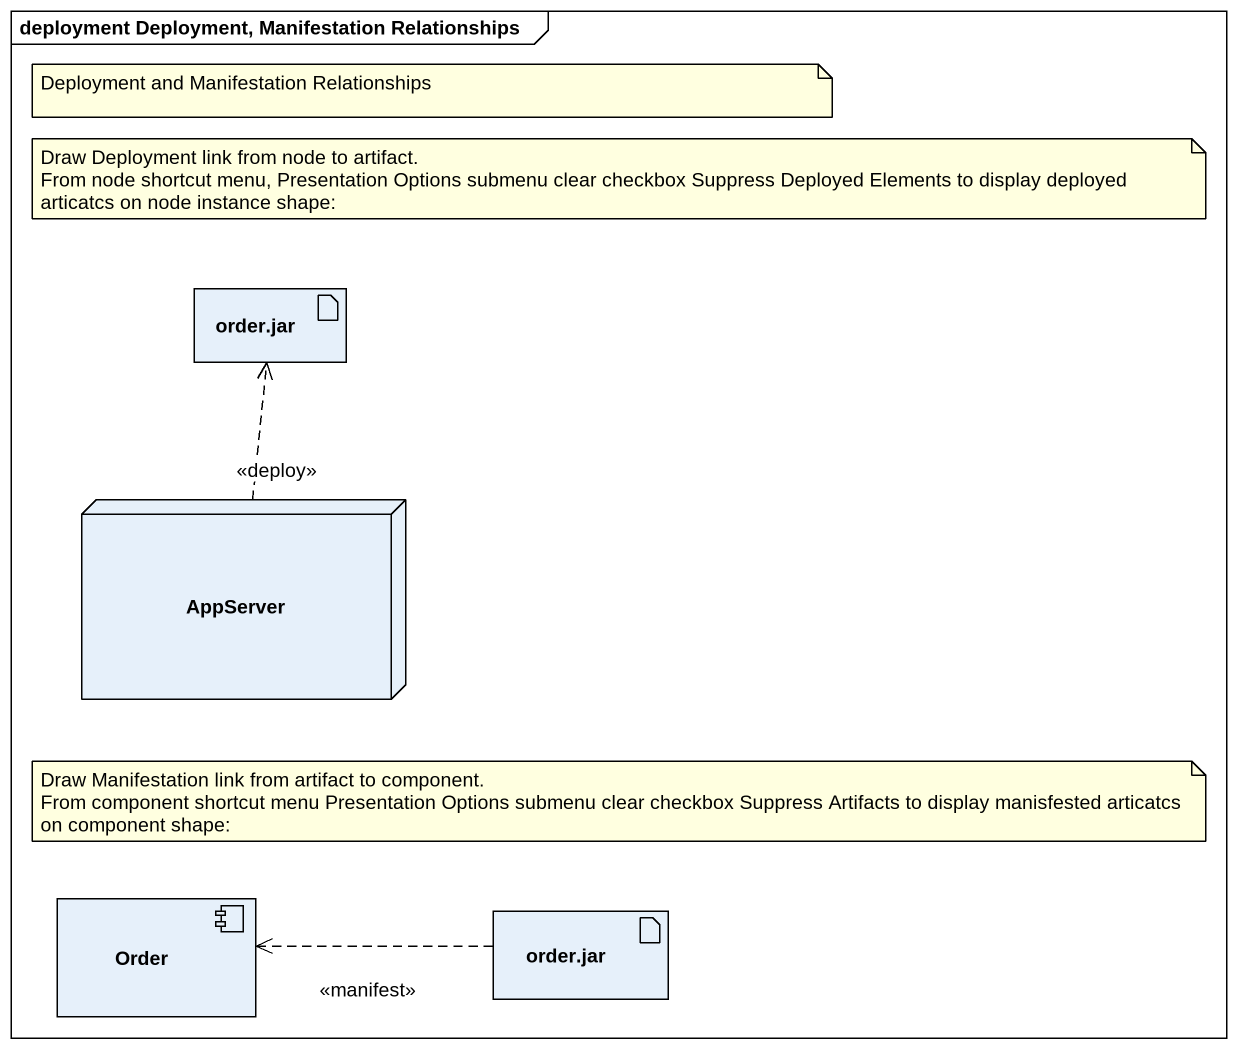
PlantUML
@startuml
mainframe deployment Deployment, Manifestation Relationships
artifact "order.jar" as order_jar
node AppServer
component Order
artifact "order.jar" as order_jar_2
AppServer .up.> order_jar : <<deploy>>
order_jar_2 .left.> Order : <<manifest>>
note as N1
  Deployment and Manifestation Relationships
end note
note as N2
  Draw Deployment link from node to artifact.
  From node shortcut menu, Presentation Options submenu clear checkbox Suppress Deployed Elements to display deployed articatcs on node instance shape:
end note
note as N3
  Draw Manifestation link from artifact to component.
  From component shortcut menu Presentation Options submenu clear checkbox Suppress Artifacts to display manisfested articatcs on component shape:
end note
@enduml
